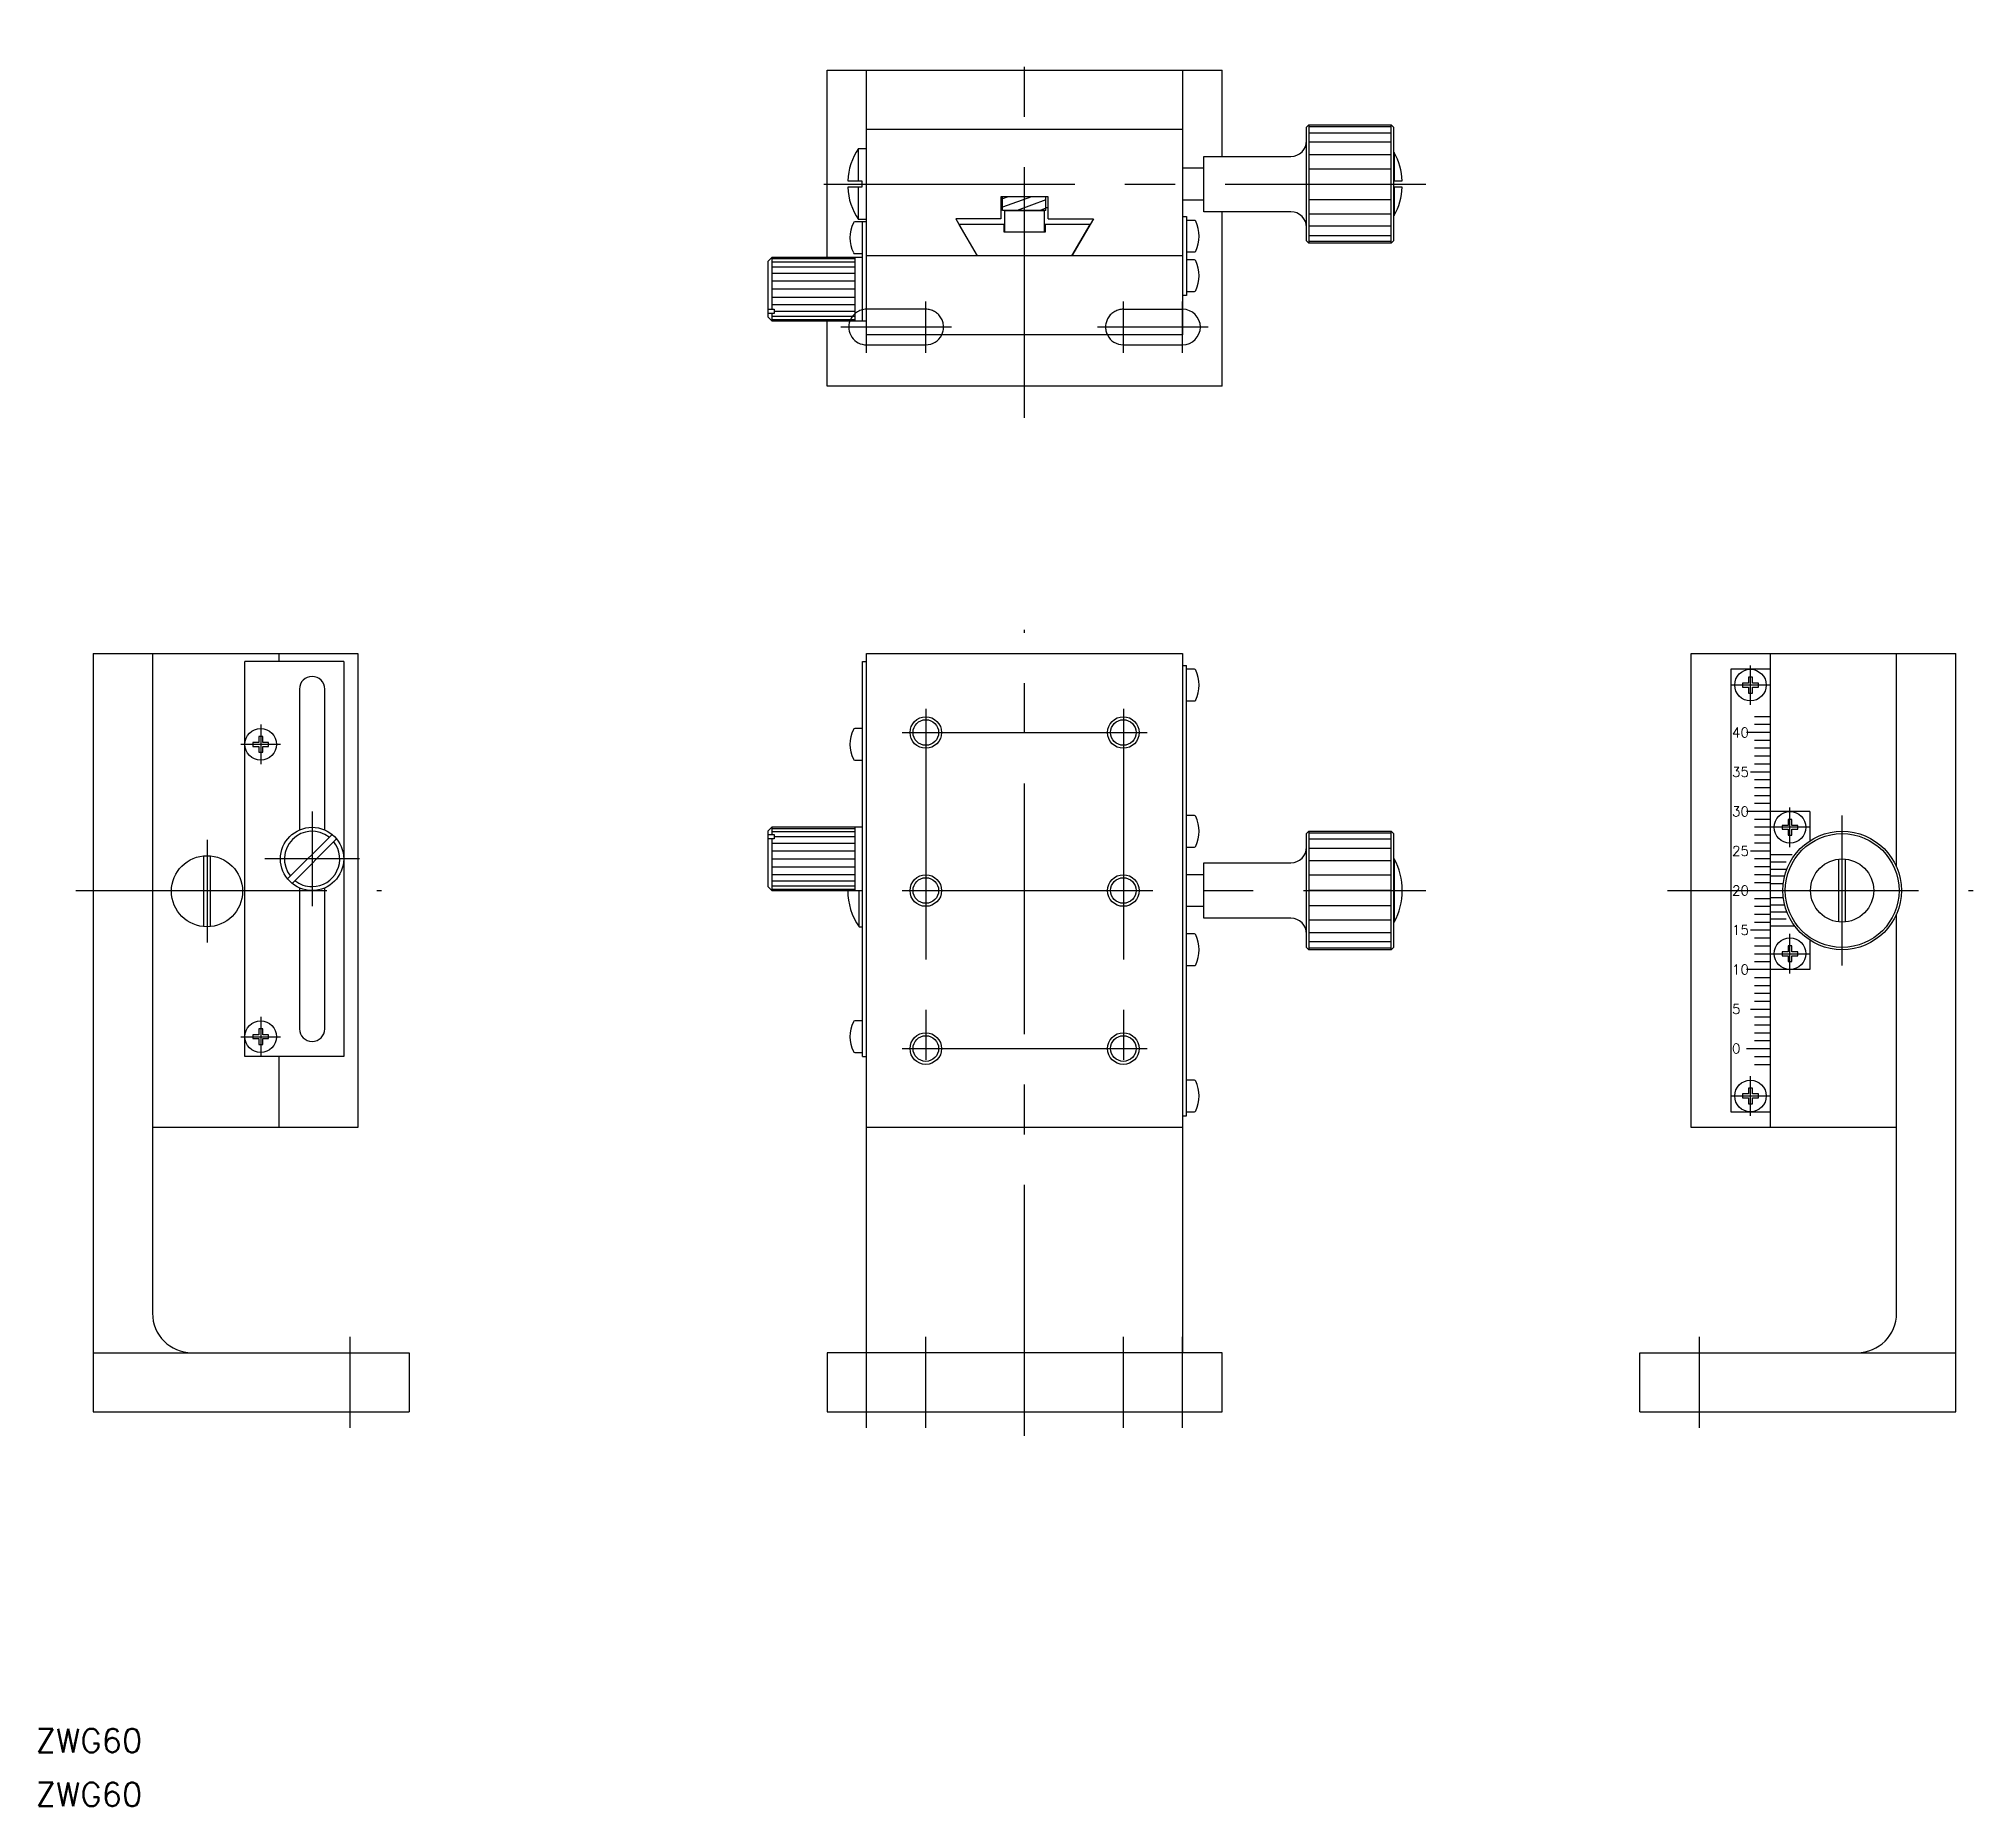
# Model space of a CAD drawing. Extents: x -125 to 120, y -50 to 174.
import ezdxf

# ---------------------------------------------------------------- set-up
doc = ezdxf.new("R2010")
doc.units = 0
doc.linetypes.add('CENTER', pattern=[50.8, 31.75, -6.35, 6.35, -6.35])
doc.linetypes.add('DASHED', pattern=[19.05, 12.7, -6.35])
doc.layers.get('0').update_dxf_attribs({"linetype": 'CONTINUOUS'})
doc.layers.add('CENTER', color=1, linetype='CENTER')
doc.styles.get("Standard").update_dxf_attribs({"font": 'txt.shx', "height": 3, "bigfont": 'bigfont.shx'})

# ---------------------------------------------------------------- blocks, each defined once
blk = doc.blocks.new('*U6')
at = {"color": 7, "linetype": 'CONTINUOUS'}
blk.add_text('ZWG60', height=3, dxfattribs=at).set_placement((-125.17, -49.91))
blk = doc.blocks.new('*U7')
at = {"color": 7, "linetype": 'CONTINUOUS'}
blk.add_text('ZWG60', height=3, dxfattribs=at).set_placement((-125.17, -43.09))
blk = doc.blocks.new('*U8')
at = {"color": 7, "linetype": 'CONTINUOUS'}
blk.add_text('40', height=1.25, dxfattribs=at).set_placement((89.54, 85.38))
blk = doc.blocks.new('*U9')
at = {"color": 7, "linetype": 'CONTINUOUS'}
blk.add_text('35', height=1.25, dxfattribs=at).set_placement((89.54, 80.38))
blk = doc.blocks.new('*U10')
at = {"color": 7, "linetype": 'CONTINUOUS'}
blk.add_text('30', height=1.25, dxfattribs=at).set_placement((89.54, 75.38))
blk = doc.blocks.new('*U11')
at = {"color": 7, "linetype": 'CONTINUOUS'}
blk.add_text('25', height=1.25, dxfattribs=at).set_placement((89.54, 70.38))
blk = doc.blocks.new('*U12')
at = {"color": 7, "linetype": 'CONTINUOUS'}
blk.add_text('20', height=1.25, dxfattribs=at).set_placement((89.54, 65.38))
blk = doc.blocks.new('*U13')
at = {"color": 7, "linetype": 'CONTINUOUS'}
blk.add_text('15', height=1.25, dxfattribs=at).set_placement((89.54, 60.38))
blk = doc.blocks.new('*U14')
at = {"color": 7, "linetype": 'CONTINUOUS'}
blk.add_text('10', height=1.25, dxfattribs=at).set_placement((89.54, 55.38))
blk = doc.blocks.new('*U15')
at = {"color": 7, "linetype": 'CONTINUOUS'}
blk.add_text('5', height=1.25, dxfattribs=at).set_placement((89.54, 50.38))
blk = doc.blocks.new('*U16')
at = {"color": 7, "linetype": 'CONTINUOUS'}
blk.add_text('0', height=1.25, dxfattribs=at).set_placement((89.54, 45.38))

msp = doc.modelspace()

# ---------------------------------------------------------------- linework, layer by layer
at = {"color": 7, "linetype": 'CONTINUOUS'}
for p, q in [((-25, 146.12), (-25, 169.82)), ((-25, 169.82), (25, 169.82)), ((-20, 136.32), (-20, 169.82)), ((20, 169.82), (20, 136.32)), ((25, 158.92), (25, 169.82)), ((20, 162.32), (-20, 162.32)), ((36, 162.92), (35.7, 162.62)), ((35.7, 148.22), (35.7, 162.62)), ((36, 162.92), (36, 147.92)), ((36, 162.92), (46.4, 162.92)), ((46.4, 162.66), (36, 162.66)), ((36, 161.91), (46.4, 161.91)), ((46.4, 147.92), (46.4, 162.92)), ((46.7, 162.62), (46.4, 162.92)), ((46.7, 162.62), (46.7, 148.22)), ((-21.01, 155.82), (-21.01, 159.92)), ((-21.01, 159.92), (-20, 159.92)), ((46.4, 160.72), (36, 160.72)), ((36, 159.17), (46.4, 159.17)), ((46.7, 159.42), (46.8, 159.42)), ((46.8, 159.42), (46.8, 155.82)), ((22.7, 157.42), (20, 157.42)), ((22.7, 151.92), (22.7, 158.92)), ((22.7, 158.92), (33.7, 158.92)), ((36, 157.36), (46.4, 157.36)), ((-22.39, 155.82), (-20.6, 155.82)), ((-20.6, 155.02), (-22.39, 155.02)), ((-21.01, 150.92), (-21.01, 155.02)), ((-20.6, 155.82), (-20.6, 155.02)), ((36, 155.42), (46.4, 155.42)), ((46.7, 155.82), (47.79, 155.82)), ((47.79, 155.02), (46.7, 155.02)), ((46.8, 155.02), (46.8, 151.42)), ((3, 153.82), (-3, 153.82)), ((-3, 153.82), (-3, 151.02)), ((-2.06, 153.82), (-2.8, 153.55)), ((0.86, 153.82), (-2.8, 152.49)), ((-2.8, 152.09), (-2.8, 153.82)), ((2.7, 152.09), (-2.8, 152.09)), ((-2.5, 149.32), (-2.5, 152.09)), ((2.5, 152.02), (-2.5, 152.02)), ((2.7, 153.42), (-0.95, 152.09)), ((2.7, 152.36), (1.97, 152.09)), ((2.5, 152.09), (2.5, 149.32)), ((2.7, 152.09), (2.7, 153.82)), ((3, 152.42), (2.7, 152.42)), ((3, 151.02), (3, 153.82)), ((20, 153.42), (22.7, 153.42)), ((33.7, 151.92), (22.7, 151.92)), ((25, 129.82), (25, 151.92)), ((36, 153.48), (46.4, 153.48)), ((-20.5, 150.62), (-21.49, 150.62)), ((-20, 150.92), (-21.01, 150.92)), ((-20, 150.62), (-21, 150.62)), ((-20.5, 138.12), (-20.5, 150.62)), ((-3, 151.02), (-8.71, 151.02)), ((-8.71, 151.02), (-6, 146.32)), ((-8.31, 150.32), (-6, 146.32)), ((-2.6, 150.32), (-8.31, 150.32)), ((-2.6, 149.32), (-2.6, 150.32)), ((8.31, 150.32), (2.6, 150.32)), ((2.6, 150.32), (2.6, 149.32)), ((3, 151.02), (8.71, 151.02)), ((8.71, 151.02), (6, 146.32)), ((6, 146.32), (8.31, 150.32)), ((20, 151.32), (20.5, 151.32)), ((20.5, 151.32), (20.5, 141.32)), ((21.49, 150.82), (20.5, 150.82)), ((36, 151.67), (46.4, 151.67)), ((36, 150.12), (46.4, 150.12)), ((46.8, 151.42), (46.7, 151.42)), ((2.6, 149.32), (-2.6, 149.32)), ((35.7, 148.22), (36, 147.92)), ((36, 148.92), (46.4, 148.92)), ((36, 148.17), (46.4, 148.17)), ((46.4, 147.92), (36, 147.92)), ((46.7, 148.22), (46.4, 147.92)), ((-32.5, 145.62), (-32, 146.12)), ((-32.5, 145.62), (-32.5, 138.62)), ((-32, 146.12), (-32, 139.59)), ((-20.5, 146.12), (-32, 146.12)), ((-32, 145.98), (-21.5, 145.98)), ((-32, 145.58), (-21.5, 145.58)), ((-32, 144.95), (-21.5, 144.95)), ((-21.5, 146.12), (-21.5, 138.12)), ((-21.49, 146.62), (-20.5, 146.62)), ((20, 146.32), (-20, 146.32)), ((20.5, 146.82), (21.49, 146.82)), ((21.49, 145.82), (20.5, 145.82)), ((-32, 144.12), (-21.5, 144.12)), ((-32, 143.15), (-21.5, 143.15)), ((-21.5, 142.12), (-32, 142.12)), ((-32.5, 139.59), (-31.7, 139.59)), ((-21.5, 141.08), (-32, 141.08)), ((-21.5, 140.12), (-32, 140.12)), ((-31.7, 139.59), (-31.7, 139.02)), ((20.5, 141.32), (20, 141.32)), ((20.5, 141.82), (21.49, 141.82)), ((-31.7, 139.02), (-32.5, 139.02)), ((-32, 138.12), (-32.5, 138.62)), ((-32, 139.02), (-32, 138.12)), ((-21.5, 138.65), (-32, 138.65)), ((-21.5, 138.25), (-32, 138.25)), ((-32, 138.12), (-20, 138.12)), ((-21.5, 139.29), (-31.7, 139.29)), ((-25, 129.82), (-25, 138.12)), ((20, 136.32), (-20, 136.32)), ((-20, 135.07), (-12.5, 135.07)), ((12.5, 135.07), (20, 135.07)), ((25, 129.82), (-25, 129.82)), ((-117.88, 96), (-117.88, 0)), ((-117.88, 96), (-84.38, 96)), ((-110.38, 96), (-110.38, 12.5)), ((-94.38, 96), (-94.38, 95)), ((-84.38, 96), (-84.38, 36)), ((-20, 96), (20, 96)), ((-20, 7.5), (-20, 96)), ((20, 96), (20, 7.5)), ((84.38, 36), (84.38, 96)), ((84.38, 96), (117.88, 96)), ((94.38, 96), (94.38, 36)), ((110.38, 68.94), (110.38, 96)), ((117.88, 0), (117.88, 96)), ((-86.18, 95), (-98.68, 95)), ((-98.68, 45), (-98.68, 95)), ((-86.18, 95), (-86.18, 45)), ((-20.5, 45), (-20.5, 95)), ((-20.5, 95), (-20, 95)), ((20, 94.5), (20.5, 94.5)), ((20.5, 37.5), (20.5, 94.5)), ((21.49, 94), (20.5, 94)), ((89.38, 94), (89.38, 38)), ((94.38, 94), (89.38, 94)), ((-91.78, 91.5), (-91.78, 73.67)), ((-88.58, 73.67), (-88.58, 91.5)), ((90.88, 92.25), (90.88, 91.75)), ((91.63, 92.25), (90.88, 92.25)), ((90.88, 91.75), (91.63, 91.75)), ((91.63, 93), (91.63, 92.25)), ((92.13, 93), (91.63, 93)), ((91.63, 91.75), (91.63, 91)), ((91.63, 91), (92.13, 91)), ((92.13, 92.25), (92.13, 93)), ((92.88, 92.25), (92.13, 92.25)), ((92.13, 91.75), (92.88, 91.75)), ((92.13, 91), (92.13, 91.75)), ((92.88, 91.75), (92.88, 92.25)), ((20.5, 90), (21.49, 90)), ((-20.5, 86.5), (-21.49, 86.5)), ((94.38, 86), (91.38, 86)), ((94.38, 88), (92.38, 88)), ((94.38, 87), (92.38, 87)), ((-97.68, 84.75), (-97.68, 84.25)), ((-96.93, 84.75), (-97.68, 84.75)), ((-97.68, 84.25), (-96.93, 84.25)), ((-96.93, 85.5), (-96.93, 84.75)), ((-96.43, 85.5), (-96.93, 85.5)), ((-96.93, 84.25), (-96.93, 83.5)), ((-96.93, 83.5), (-96.43, 83.5)), ((-96.43, 84.75), (-96.43, 85.5)), ((-95.68, 84.75), (-96.43, 84.75)), ((-96.43, 84.25), (-95.68, 84.25)), ((-96.43, 83.5), (-96.43, 84.25)), ((-95.68, 84.25), (-95.68, 84.75)), ((94.38, 85), (92.38, 85)), ((94.38, 84), (92.38, 84)), ((-21.49, 82.5), (-20.5, 82.5)), ((94.38, 81), (91.88, 81)), ((94.38, 83), (92.38, 83)), ((94.38, 82), (92.38, 82)), ((94.38, 80), (92.38, 80)), ((94.38, 79), (92.38, 79)), ((99.38, 76), (91.38, 76)), ((94.38, 78), (92.38, 78)), ((94.38, 77), (92.38, 77)), ((99.38, 76), (99.38, 72.28)), ((-32.5, 73.5), (-32, 74)), ((-32.5, 73.5), (-32.5, 66.5)), ((-20.5, 74), (-32, 74)), ((-32, 74), (-32, 73.1)), ((-32, 73.86), (-21.5, 73.86)), ((-32, 73.46), (-21.5, 73.46)), ((-21.5, 74), (-21.5, 66)), ((21.49, 75.5), (20.5, 75.5)), ((36, 73.5), (35.7, 73.2)), ((36, 73.5), (36, 58.5)), ((36, 73.5), (46.4, 73.5)), ((46.4, 58.5), (46.4, 73.5)), ((46.4, 73.5), (46.7, 73.2)), ((94.38, 75), (92.38, 75)), ((94.38, 74), (92.38, 74)), ((95.88, 74.25), (95.88, 73.75)), ((96.63, 74.25), (95.88, 74.25)), ((95.88, 73.75), (96.63, 73.75)), ((96.63, 75), (96.63, 74.25)), ((97.13, 75), (96.63, 75)), ((96.63, 73.75), (96.63, 73)), ((97.13, 74.25), (97.13, 75)), ((97.88, 74.25), (97.13, 74.25)), ((97.13, 73.75), (97.88, 73.75)), ((97.13, 73), (97.13, 73.75)), ((97.88, 73.75), (97.88, 74.25)), ((-87.65, 73.1), (-93.28, 67.47)), ((-92.71, 66.9), (-87.09, 72.53)), ((-32.5, 73.1), (-31.7, 73.1)), ((-31.7, 72.53), (-32.5, 72.53)), ((-32, 72.53), (-32, 66)), ((-32, 72), (-21.5, 72)), ((-32, 71.04), (-21.5, 71.04)), ((-31.7, 73.1), (-31.7, 72.53)), ((-31.7, 72.83), (-21.5, 72.83)), ((20.5, 71.5), (21.49, 71.5)), ((35.7, 58.8), (35.7, 73.2)), ((46.4, 73.24), (36, 73.24)), ((46.4, 72.5), (36, 72.5)), ((46.4, 71.3), (36, 71.3)), ((46.7, 73.2), (46.7, 58.8)), ((94.38, 73), (92.38, 73)), ((94.38, 72), (92.38, 72)), ((96.63, 73), (97.13, 73)), ((-103.88, 61.43), (-103.88, 70.4)), ((-103.08, 70.4), (-103.08, 61.43)), ((-32, 70), (-21.5, 70)), ((-21.5, 68.96), (-32, 68.96)), ((22.7, 69.5), (33.7, 69.5)), ((22.7, 62.5), (22.7, 69.5)), ((46.4, 69.75), (36, 69.75)), ((46.7, 70), (46.8, 70)), ((46.8, 70), (46.8, 62)), ((94.38, 71), (91.88, 71)), ((94.38, 70), (92.38, 70)), ((94.38, 69), (92.38, 69)), ((97.14, 70.5), (94.38, 70.5)), ((96.38, 69.6), (94.38, 69.6)), ((94.38, 68.7), (96.38, 68.7)), ((103.08, 62.02), (103.08, 69.98)), ((103.88, 69.98), (103.88, 62.02)), ((-91.78, 66.33), (-91.78, 48.5)), ((-88.58, 48.5), (-88.58, 66.33)), ((-32, 66), (-32.5, 66.5)), ((-21.5, 68), (-32, 68)), ((-21.5, 67.17), (-32, 67.17)), ((-21.5, 66.54), (-32, 66.54)), ((-21.5, 66.14), (-32, 66.14)), ((22.7, 68), (20.5, 68)), ((46.4, 67.94), (36, 67.94)), ((94.38, 68), (92.38, 68)), ((92.38, 67), (94.38, 67)), ((96.2, 67.8), (94.38, 67.8)), ((94.38, 66.9), (96.04, 66.9)), ((-32, 66), (-20.5, 66)), ((-20.94, 61.41), (-20.94, 66)), ((20.5, 64), (22.7, 64)), ((46.4, 66), (36, 66)), ((46.4, 64.06), (36, 64.06)), ((91.38, 66), (94.38, 66)), ((92.38, 65), (94.38, 65)), ((92.38, 64), (94.38, 64)), ((94.38, 66), (95.98, 66)), ((94.38, 65.1), (96.04, 65.1)), ((94.38, 64.2), (96.2, 64.2)), ((-20.94, 61.41), (-20.5, 61.41)), ((33.7, 62.5), (22.7, 62.5)), ((46.4, 62.25), (36, 62.25)), ((46.8, 62), (46.7, 62)), ((92.38, 63), (94.38, 63)), ((92.38, 62), (94.38, 62)), ((94.38, 63.3), (96.38, 63.3)), ((94.38, 62.4), (96.38, 62.4)), ((97.38, 61.5), (94.38, 61.5)), ((110.38, 12.5), (110.38, 63.06)), ((21.49, 60.5), (20.5, 60.5)), ((36, 58.5), (35.7, 58.8)), ((36, 60.7), (46.4, 60.7)), ((46.4, 59.5), (36, 59.5)), ((46.4, 58.5), (46.7, 58.8)), ((94.38, 61), (91.88, 61)), ((92.38, 60), (94.38, 60)), ((92.38, 59), (94.38, 59)), ((96.63, 59), (96.63, 58.25)), ((97.13, 59), (96.63, 59)), ((97.13, 58.25), (97.13, 59)), ((99.38, 59.72), (99.38, 56)), ((20.5, 56.5), (21.49, 56.5)), ((36, 58.76), (46.4, 58.76)), ((46.4, 58.5), (36, 58.5)), ((92.38, 58), (94.38, 58)), ((92.38, 57), (94.38, 57)), ((96.63, 58.25), (95.88, 58.25)), ((95.88, 58.25), (95.88, 57.75)), ((95.88, 57.75), (96.63, 57.75)), ((96.63, 57.75), (96.63, 57)), ((96.63, 57), (97.13, 57)), ((97.88, 58.25), (97.13, 58.25)), ((97.13, 57), (97.13, 57.75)), ((97.13, 57.75), (97.88, 57.75)), ((97.88, 57.75), (97.88, 58.25)), ((99.38, 56), (91.38, 56)), ((92.38, 55), (94.38, 55)), ((92.38, 54), (94.38, 54)), ((92.38, 53), (94.38, 53)), ((92.38, 52), (94.38, 52)), ((-20.5, 49.5), (-21.49, 49.5)), ((91.88, 51), (94.38, 51)), ((92.38, 50), (94.38, 50)), ((92.38, 49), (94.38, 49)), ((-96.93, 47.75), (-97.68, 47.75)), ((-97.68, 47.75), (-97.68, 47.25)), ((-97.68, 47.25), (-96.93, 47.25)), ((-96.93, 48.5), (-96.93, 47.75)), ((-96.43, 48.5), (-96.93, 48.5)), ((-96.93, 47.25), (-96.93, 46.5)), ((-96.43, 47.75), (-96.43, 48.5)), ((-95.68, 47.75), (-96.43, 47.75)), ((-96.43, 46.5), (-96.43, 47.25)), ((-96.43, 47.25), (-95.68, 47.25)), ((-95.68, 47.25), (-95.68, 47.75)), ((92.38, 48), (94.38, 48)), ((92.38, 47), (94.38, 47)), ((-86.18, 45), (-98.68, 45)), ((-96.93, 46.5), (-96.43, 46.5)), ((-94.38, 45), (-94.38, 36)), ((-21.49, 45.5), (-20.5, 45.5)), ((-20.5, 45), (-20, 45)), ((91.38, 46), (94.38, 46)), ((92.38, 45), (94.38, 45)), ((21.49, 42), (20.5, 42)), ((92.38, 44), (94.38, 44)), ((91.63, 40.25), (90.88, 40.25)), ((90.88, 40.25), (90.88, 39.75)), ((90.88, 39.75), (91.63, 39.75)), ((92.13, 41), (91.63, 41)), ((91.63, 41), (91.63, 40.25)), ((91.63, 39.75), (91.63, 39)), ((92.13, 40.25), (92.13, 41)), ((92.88, 40.25), (92.13, 40.25)), ((92.13, 39.75), (92.88, 39.75)), ((92.13, 39), (92.13, 39.75)), ((92.88, 39.75), (92.88, 40.25)), ((20, 37.5), (20.5, 37.5)), ((20.5, 38), (21.49, 38)), ((89.38, 38), (94.38, 38)), ((91.63, 39), (92.13, 39)), ((-84.38, 36), (-110.38, 36)), ((20, 36), (-20, 36)), ((110.38, 36), (84.38, 36)), ((-117.88, 7.5), (-77.88, 7.5)), ((-77.88, 7.5), (-77.88, 0)), ((25, 7.5), (-25, 7.5)), ((-25, 7.5), (-25, 0)), ((25, 0), (25, 7.5)), ((77.88, 7.5), (117.88, 7.5)), ((77.88, 0), (77.88, 7.5)), ((-117.88, 0), (-77.88, 0)), ((-25, 0), (25, 0)), ((77.88, 0), (117.88, 0))]:
    msp.add_line(p, q, dxfattribs=at)
at = {"color": 3, "linetype": 'DASHED'}
for p, q in [((-12.5, 139.57), (-20, 139.57)), ((12.5, 139.57), (20, 139.57))]:
    msp.add_line(p, q, dxfattribs=at)
at = {"color": 7, "linetype": 'CONTINUOUS'}
for centre, radius in [((91.88, 92), 2), ((-96.68, 84.5), 2), ((-12.5, 86), 1.62), ((12.5, 86), 1.62), ((96.88, 74), 2), ((-90.18, 70), 4), ((103.48, 66), 7.5), ((103.48, 66), 7.2), ((-103.48, 65.91), 4.5), ((103.48, 66), 4), ((-12.5, 66), 1.62), ((12.5, 66), 1.62), ((96.88, 58), 2), ((-96.68, 47.5), 2), ((-12.5, 46), 1.62), ((12.5, 46), 1.62), ((91.88, 40), 2)]:
    msp.add_circle(centre, radius, dxfattribs=at)
at = {"color": 3, "linetype": 'CONTINUOUS'}
for centre in [(-12.5, 86), (12.5, 86), (-12.5, 66), (12.5, 66), (-12.5, 46), (12.5, 46)]:
    msp.add_circle(centre, 2, dxfattribs=at)
at = {"color": 7, "linetype": 'CONTINUOUS'}
for centre, radius, start, end in [((-14.4, 155.42), 8, 145.7711, 177.134), ((33.7, 160.92), 2, 270, 0), ((39.3, 155.42), 8.5, 2.6973, 28.0725), ((-14.4, 155.42), 8, 182.866, 214.2289), ((39.3, 155.42), 8.5, 331.9275, 357.3027), ((33.7, 149.92), 2, 0, 90), ((-17.75, 148.62), 4.35, 154.3284, 205.6716), ((-21.49, 150.42), 0.2, 90, 154.3284), ((21.49, 150.62), 0.2, 25.6716, 90), ((17.75, 148.82), 4.35, 334.3284, 25.6716), ((21.49, 147.02), 0.2, 270, 334.3284), ((-21.49, 146.82), 0.2, 205.6716, 270), ((21.49, 145.62), 0.2, 25.6716, 90), ((17.75, 143.82), 4.35, 334.3284, 25.6716), ((21.49, 142.02), 0.2, 270, 334.3284), ((-20, 137.32), 2.25, 159.1725, 270), ((20, 137.32), 2.25, 270, 90), ((-12.5, 137.32), 2.25, 270, 333.6122), ((12.5, 137.32), 2.25, 206.3878, 270), ((-90.18, 91.5), 1.6, 0, 180), ((21.49, 93.8), 0.2, 25.6716, 90), ((17.75, 92), 4.35, 334.3284, 25.6716), ((21.49, 90.2), 0.2, 270, 334.3284), ((-17.75, 84.5), 4.35, 154.3284, 205.6716), ((-21.49, 86.3), 0.2, 90, 154.3284), ((-21.49, 82.7), 0.2, 205.6716, 270), ((-90.18, 70), 3.5, 51.5624, 218.4376), ((21.49, 75.3), 0.2, 25.6716, 90), ((17.75, 73.5), 4.35, 334.3284, 25.6716), ((-90.18, 70), 3.5, 270, 38.4376), ((21.49, 71.7), 0.2, 270, 334.3284), ((33.7, 71.5), 2, 270, 0), ((39.3, 66), 8.5, 0, 28.0725), ((-90.18, 70), 3.5, 231.5624, 270), ((-14.39, 66), 8, 180, 214.9854), ((39.3, 66), 8.5, 331.9275, 0), ((33.7, 60.5), 2, 0, 90), ((21.49, 60.3), 0.2, 25.6716, 90), ((17.75, 58.5), 4.35, 334.3284, 25.6716), ((21.49, 56.7), 0.2, 270, 334.3284), ((-17.75, 47.5), 4.35, 154.3284, 205.6716), ((-21.49, 49.3), 0.2, 90, 154.3284), ((-90.18, 48.5), 1.6, 180, 0), ((-21.49, 45.7), 0.2, 205.6716, 270), ((21.49, 41.8), 0.2, 25.6716, 90), ((17.75, 40), 4.35, 334.3284, 25.6716), ((21.49, 38.2), 0.2, 270, 334.3284), ((-105.38, 12.5), 5, 180, 270), ((105.38, 12.5), 5, 270, 0)]:
    msp.add_arc(centre, radius, start, end, dxfattribs=at)
at = {"color": 3, "linetype": 'DASHED'}
for centre, start, end in [((-20, 137.32), 90, 159.1725), ((-12.5, 137.32), 333.6122, 90), ((12.5, 137.32), 90, 206.3878)]:
    msp.add_arc(centre, 2.25, start, end, dxfattribs=at)
at = {"layer": 'CENTER', "color": 1, "linetype": 'CENTER'}
for p, q in [((0, 125.82), (0, 173.82)), ((-25.39, 155.42), (50.79, 155.42)), ((-20, 134.07), (-20, 140.57)), ((-12.5, 134.07), (-12.5, 140.57)), ((12.5, 134.07), (12.5, 140.57)), ((20, 134.07), (20, 140.57)), ((-9.25, 137.32), (-23.25, 137.32)), ((23.25, 137.32), (9.25, 137.32)), ((0, -3), (0, 99)), ((91.88, 89.5), (91.88, 94.5)), ((94.38, 92), (89.38, 92)), ((-12.5, 89), (-12.5, 43)), ((12.5, 89), (12.5, 43)), ((-96.68, 87), (-96.68, 82)), ((-15.5, 86), (15.5, 86)), ((-94.18, 84.5), (-99.18, 84.5)), ((-90.18, 76), (-90.18, 64)), ((96.88, 71.5), (96.88, 76.5)), ((99.38, 74), (94.38, 74)), ((103.48, 56.5), (103.48, 75.5)), ((-103.48, 72.41), (-103.48, 59.41)), ((-84.18, 70), (-96.18, 70)), ((-120.08, 66), (-81.38, 66)), ((-15.5, 66), (50.8, 66)), ((81.38, 66), (120.08, 66)), ((96.88, 55.5), (96.88, 60.5)), ((94.38, 58), (99.38, 58)), ((-96.68, 50), (-96.68, 45)), ((-99.18, 47.5), (-94.18, 47.5)), ((-15.5, 46), (15.5, 46)), ((91.88, 37.5), (91.88, 42.5)), ((89.38, 40), (94.38, 40)), ((-85.38, -2), (-85.38, 9.5)), ((-20, -2), (-20, 9.5)), ((-12.5, -2), (-12.5, 9.5)), ((12.5, -2), (12.5, 9.5)), ((20, -2), (20, 9.5)), ((85.38, 9.5), (85.38, -2))]:
    msp.add_line(p, q, dxfattribs=at)

# ---------------------------------------------------------------- block references
at = {"color": 7, "linetype": 'CONTINUOUS'}
for name in ['*U8', '*U9', '*U10', '*U11', '*U12', '*U13', '*U14', '*U15', '*U16', '*U7', '*U6']:
    msp.add_blockref(name, (0, 0), dxfattribs=at)

doc.saveas('drawing.dxf')
